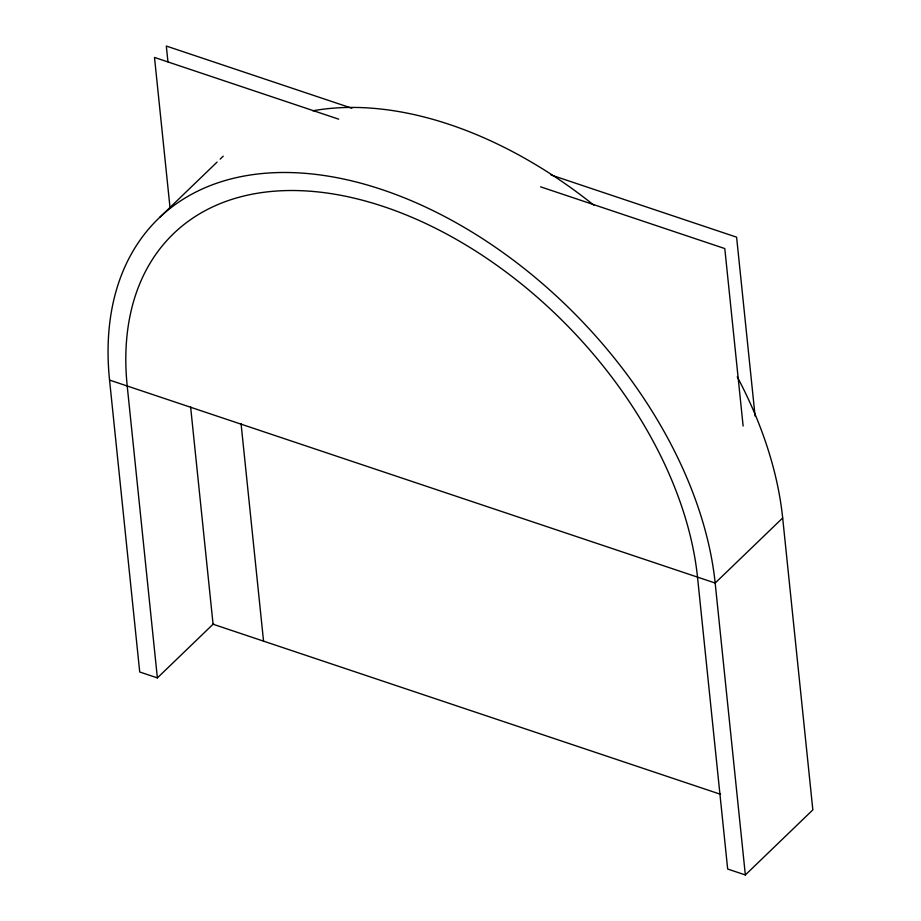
<?xml version="1.0" encoding="UTF-8"?>
<svg xmlns="http://www.w3.org/2000/svg" width="921" height="921" viewBox="0 0 921 921"><rect width="100%" height="100%" fill="white"/><g stroke="black" fill="none" stroke-linecap="round" stroke-linejoin="round"><path stroke-width="1.38" d="M159.817 217.298L217.091 162.084M220.154 159.126L223.227 156.179M157.376 677.902L127.213 386.003A344.212 219.82 46.1 0 1 383.953 206.684A344.212 219.82 46.1 0 1 697.508 577.122L727.671 869.033L745.342 874.95L715.168 583.039A365.533 233.439 46.1 0 0 382.192 189.657A365.533 233.439 46.1 0 0 109.553 380.085L139.716 671.985L157.376 677.902L213.637 623.678M737.261 376.793A365.533 233.439 46.1 0 1 782.677 517.97L715.168 583.039L109.553 380.085M745.342 874.95L812.84 809.881L782.677 517.97M351.868 108.229L166.31 46.05L167.944 61.799M551.057 174.99L736.604 237.169L755.093 416.085M338.686 119.166L154.498 57.436L170.028 207.72M540.604 186.836L724.792 248.566L743.132 426.043M720.602 794.316L213.073 624.219L190.589 406.668M241.06 423.637L263.544 641.131M312.841 110.785A365.533 233.439 46.1 0 1 593.792 205.118"/></g></svg>
